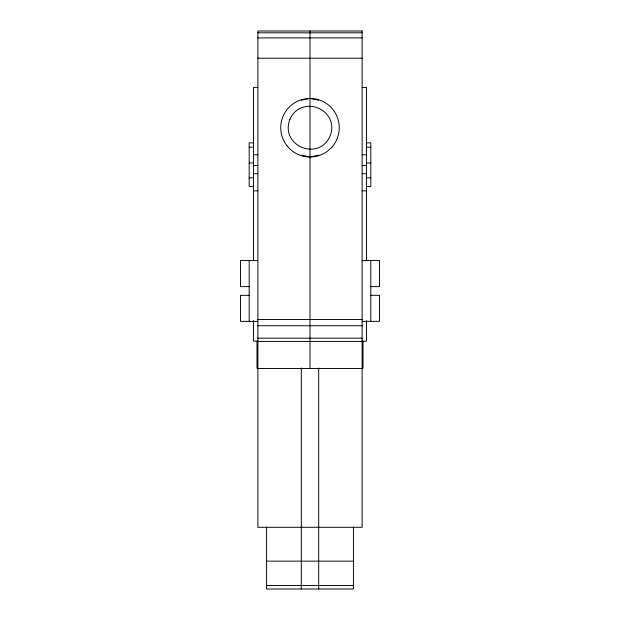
<?xml version="1.0" encoding="UTF-8"?>
<svg xmlns="http://www.w3.org/2000/svg" width="620" height="620" viewBox="0 0 620 620"><rect width="100%" height="100%" fill="white"/><g stroke="black" fill="none" stroke-linecap="round" stroke-linejoin="round"><path stroke-width="0.93" d="M301.312 100.184L310 98.456L318.688 100.184M318.688 155.248L310 156.976L301.312 155.248M257.874 32.814L362.127 32.814M257.874 37.905L362.127 37.905M257.874 58.218L362.127 58.218M257.874 87.42L253.534 87.42L253.534 260.834M362.127 87.42L366.466 87.42L366.466 260.834M253.534 142.871L249.186 142.871L249.186 186.542L253.534 186.542M366.466 142.871L370.814 142.871L370.814 186.542L366.466 186.542M249.186 147.196L253.534 147.196M366.466 147.196L370.814 147.196M253.534 154.775L257.874 154.775M362.127 154.775L366.466 154.775M249.186 162.975L253.534 162.975M366.466 162.975L370.814 162.975M253.534 165.501L257.874 165.501M362.127 165.501L366.466 165.501M253.534 173.685L257.874 173.685M362.127 173.685L366.466 173.685M249.186 177.832L253.534 177.832M366.466 177.832L370.814 177.832M253.534 190.836L257.874 190.836M362.127 190.836L366.466 190.836M257.874 260.555L240.498 260.555L240.498 286.618L249.186 286.618M362.127 260.555L379.502 260.555L379.502 286.618L370.814 286.618M249.186 295.306L240.498 295.306L240.498 321.369L257.874 321.369M370.814 295.306L379.502 295.306L379.502 321.369L362.127 321.369M257.874 319.509L362.127 319.509M257.874 325.725L362.127 325.725M257.874 338.156L362.127 338.156M258.362 341.178L253.534 341.178L253.534 320.54M361.638 341.178L366.466 341.178L366.466 320.54M257.874 341.442L362.127 341.442M257.874 368.28L257.005 368.28L257.005 341.302M362.127 368.28L362.995 368.28L362.995 341.302M257.874 368.466L362.127 368.466M266.561 561.154L353.439 561.154M266.561 585.52L353.439 585.52M370.814 260.555L370.814 321.369M353.439 527.109L353.439 589L266.561 589L266.561 527.109M318.688 367.986L318.688 589M310 31L310 368.466M301.312 367.986L301.312 589M249.186 260.555L249.186 321.369M289.881 119.381C279.752 145.816 318.587 161.905 330.119 136.051C340.248 109.616 301.413 93.527 289.881 119.381M362.127 31L257.874 31L257.874 527.294L362.127 527.294L362.127 31M286.789 145.53A29.256 29.256 0 0 0 337.032 138.911A29.256 29.256 0 0 0 306.179 98.704A29.256 29.256 0 0 0 286.789 145.53"/></g></svg>
